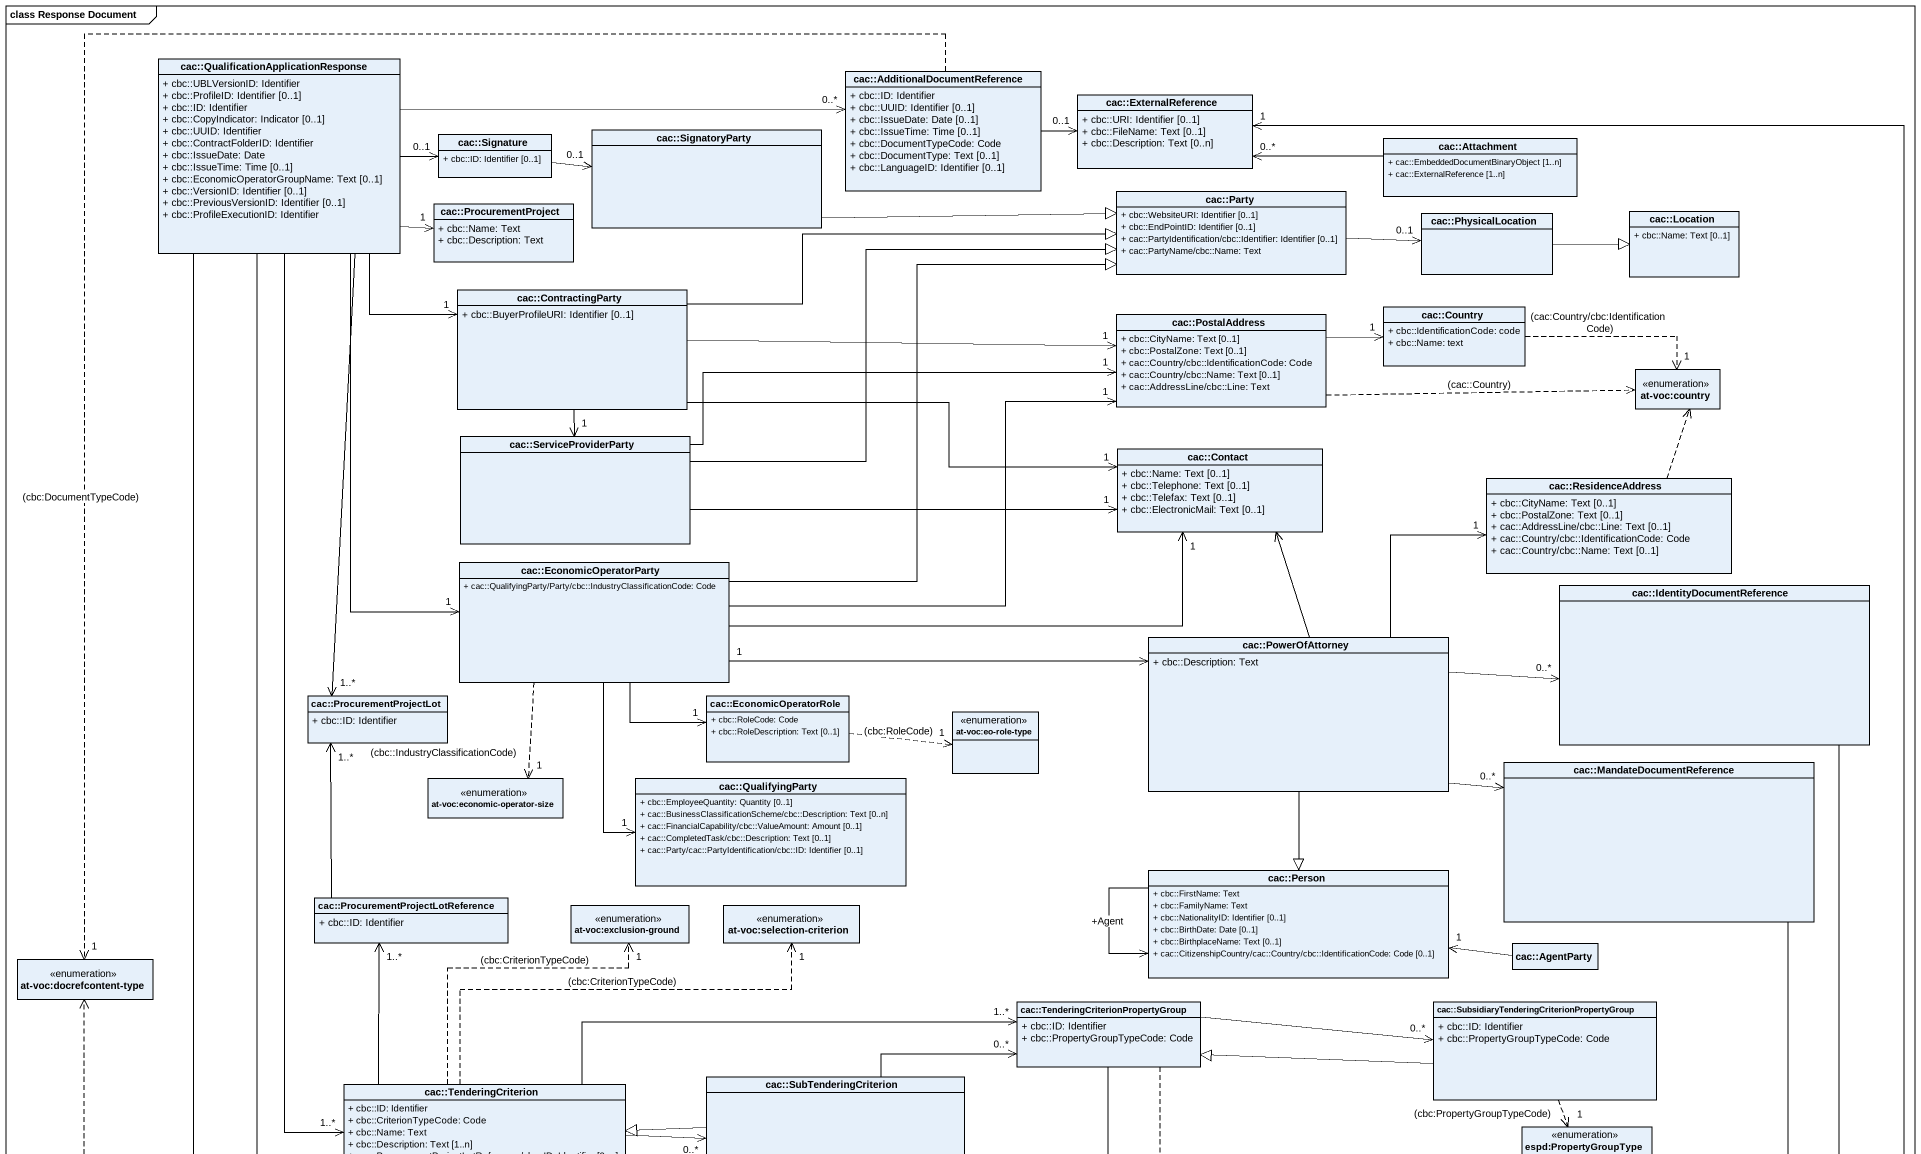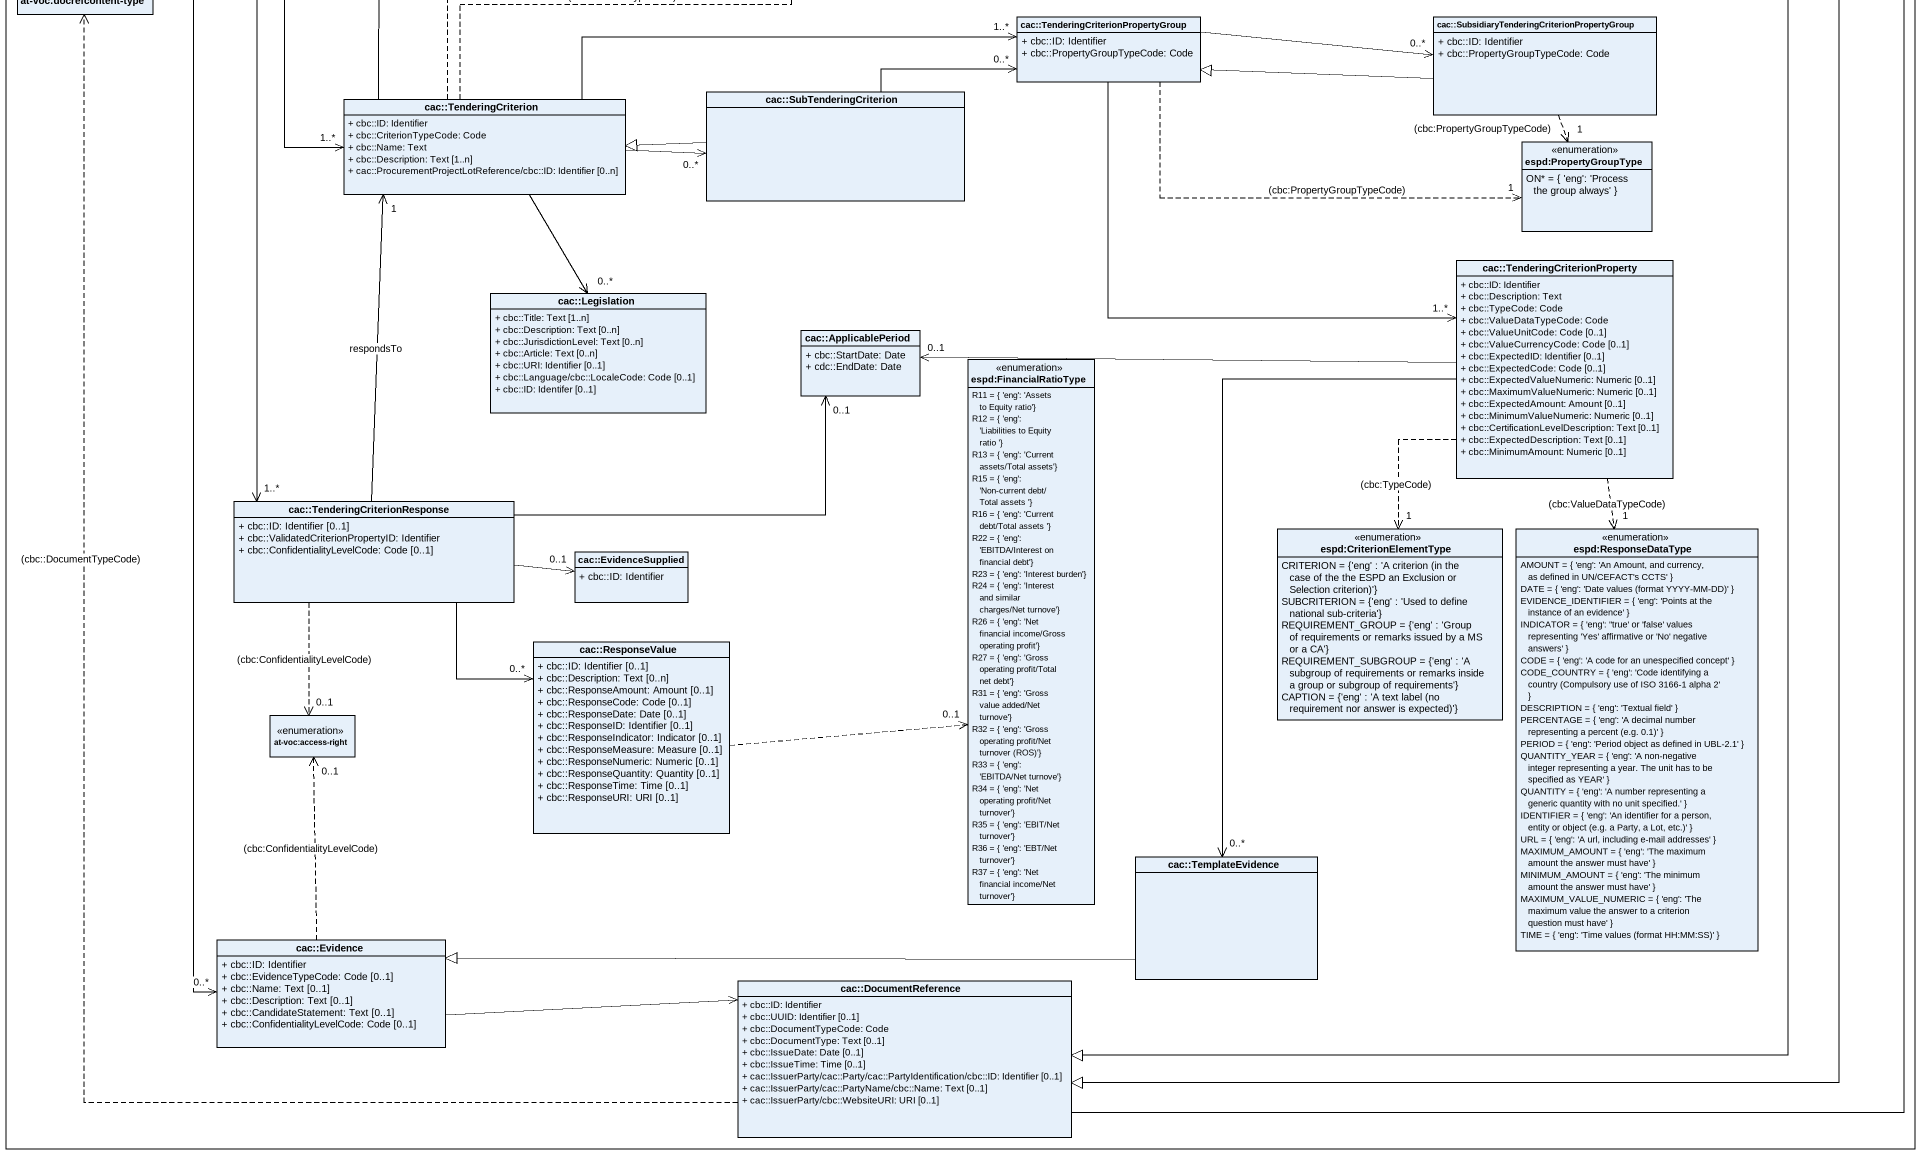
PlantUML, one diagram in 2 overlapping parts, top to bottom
@startuml
mainframe class Response Document
hide circle
hide empty members
skinparam classAttributeIconSize 0
class "cac::QualificationApplicationResponse" as cac_QualificationApplication {
  + cbc::UBLVersionID: Identifier
  + cbc::ProfileID: Identifier [0..1]
  + cbc::ID: Identifier
  + cbc::CopyIndicator: Indicator [0..1]
  + cbc::UUID: Identifier
  + cbc::ContractFolderID: Identifier
  + cbc::IssueDate: Date
  + cbc::IssueTime: Time [0..1]
  + cbc::EconomicOperatorGroupName: Text [0..1]
  + cbc::VersionID: Identifier [0..1]
  + cbc::PreviousVersionID: Identifier [0..1]
  + cbc::ProfileExecutionID: Identifier
}
class "cac::AdditionalDocumentReference" as cac_AdditionalDocumentRefere {
  + cbc::ID: Identifier
  + cbc::UUID: Identifier [0..1]
  + cbc::IssueDate: Date [0..1]
  + cbc::IssueTime: Time [0..1]
  + cbc::DocumentTypeCode: Code
  + cbc::DocumentType: Text [0..1]
  + cbc::LanguageID: Identifier [0..1]
}
class "cac::ExternalReference" as cac_ExternalReference {
  + cbc::URI: Identifier [0..1]
  + cbc::FileName: Text [0..1]
  + cbc::Description: Text [0..n]
}
class "cac::Signature" as cac_Signature {
  + cbc::ID: Identifier [0..1]
}
class "cac::SignatoryParty" as cac_SignatoryParty
class "cac::Attachment" as cac_Attachment {
  + cac::EmbeddedDocumentBinaryObject [1..n]
  + cac::ExternalReference [1..n]
}
class "cac::Party" as cac_Party {
  + cbc::WebsiteURI: Identifier [0..1]
  + cbc::EndPointID: Identifier [0..1]
  + cac::PartyIdentification/cbc::Identifier: Identifier [0..1]
  + cac::PartyName/cbc::Name: Text
}
class "cac::ProcurementProject" as cac_ProcurementProject {
  + cbc::Name: Text
  + cbc::Description: Text
}
class "cac::PhysicalLocation" as cac_PhysicalLocation
class "cac::Location" as cac_Location {
  + cbc::Name: Text [0..1]
}
class "cac::ContractingParty" as cac_ContractingParty {
  + cbc::BuyerProfileURI: Identifier [0..1]
}
class "cac::PostalAddress" as cac_PostalAddress {
  + cbc::CityName: Text [0..1]
  + cbc::PostalZone: Text [0..1]
  + cac::Country/cbc::IdentificationCode: Code
  + cac::Country/cbc::Name: Text [0..1]
  + cac::AddressLine/cbc::Line: Text
}
class "cac::Country" as cac_Country {
  + cbc::IdentificationCode: code
  + cbc::Name: text
}
enum "at-voc:country" as at_voc_country
class "cac::ServiceProviderParty" as cac_ServiceProviderParty
class "cac::Contact" as cac_Contact {
  + cbc::Name: Text [0..1]
  + cbc::Telephone: Text [0..1]
  + cbc::Telefax: Text [0..1]
  + cbc::ElectronicMail: Text [0..1]
}
class "cac::ResidenceAddress" as cac_ResidenceAddress {
  + cbc::CityName: Text [0..1]
  + cbc::PostalZone: Text [0..1]
  + cac::AddressLine/cbc::Line: Text [0..1]
  + cac::Country/cbc::IdentificationCode: Code
  + cac::Country/cbc::Name: Text [0..1]
}
class "cac::EconomicOperatorParty" as cac_EconomicOperatorParty {
  + cac::QualifyingParty/Party/cbc::IndustryClassificationCode: Code
}
class "cac::IdentityDocumentReference" as cac_IdentityDocumentReferenc
class "cac::PowerOfAttorney" as cac_PowerOfAttorney {
  + cbc::Description: Text
}
class "cac::ProcurementProjectLot" as cac_ProcurementProjectLot {
  + cbc::ID: Identifier
}
class "cac::EconomicOperatorRole" as cac_EconomicOperatorRole {
  + cbc::RoleCode: Code
  + cbc::RoleDescription: Text [0..1]
}
enum "at-voc:eo-role-type" as at_voc_eo_role_type
enum "at-voc:economic-operator-size" as at_voc_economic_operator
class "cac::QualifyingParty" as cac_QualifyingParty {
  + cbc::EmployeeQuantity: Quantity [0..1]
  + cac::BusinessClassificationScheme/cbc::Description: Text [0..n]
  + cac::FinancialCapability/cbc::ValueAmount: Amount [0..1]
  + cac::CompletedTask/cbc::Description: Text [0..1]
  + cac::Party/cac::PartyIdentification/cbc::ID: Identifier [0..1]
}
class "cac::MandateDocumentReference" as cac_MandateDocumentReference
class "cac::Person" as cac_Person {
  + cbc::FirstName: Text
  + cbc::FamilyName: Text
  + cbc::NationalityID: Identifier [0..1]
  + cbc::BirthDate: Date [0..1]
  + cbc::BirthplaceName: Text [0..1]
  + cac::CitizenshipCountry/cac::Country/cbc::IdentificationCode: Code [0..1]
}
class "cac::ProcurementProjectLotReference" as cac_ProcurementProjectLotRef {
  + cbc::ID: Identifier
}
enum "at-voc:exclusion-ground" as at_voc_exclusion_ground
enum "at-voc:selection-criterion" as at_voc_selection_criterion
enum "at-voc:docrefcontent-type" as at_voc_docrefcontent_type
class "cac::AgentParty" as cac_AgentParty
class "cac::TenderingCriterionPropertyGroup" as cac_TenderingCriterionProper {
  + cbc::ID: Identifier
  + cbc::PropertyGroupTypeCode: Code
}
class "cac::SubsidiaryTenderingCriterionPropertyGroup" as cac_SubsidiaryTenderingCrite {
  + cbc::ID: Identifier
  + cbc::PropertyGroupTypeCode: Code
}
class "cac::TenderingCriterion" as cac_TenderingCriterion {
  + cbc::ID: Identifier
  + cbc::CriterionTypeCode: Code
  + cbc::Name: Text
  + cbc::Description: Text [1..n]
  + cac::ProcurementProjectLotReference/cbc::ID: Identifier [0..n]
}
class "cac::SubTenderingCriterion" as cac_SubTenderingCriterion
enum "espd:PropertyGroupType" as espd_PropertyGroupType {
  ON* = { 'eng': 'Process the group always' }
}
class "cac::TenderingCriterionProperty" as cac_TenderingCriterionProper_2 {
  + cbc::ID: Identifier
  + cbc::Description: Text
  + cbc::TypeCode: Code
  + cbc::ValueDataTypeCode: Code
  + cbc::ValueUnitCode: Code [0..1]
  + cbc::ValueCurrencyCode: Code [0..1]
  + cbc::ExpectedID: Identifier [0..1]
  + cbc::ExpectedCode: Code [0..1]
  + cbc::ExpectedValueNumeric: Numeric [0..1]
  + cbc::MaximumValueNumeric: Numeric [0..1]
  + cbc::ExpectedAmount: Amount [0..1]
  + cbc::MinimumValueNumeric: Numeric [0..1]
  + cbc::CertificationLevelDescription: Text [0..1]
  + cbc::ExpectedDescription: Text [0..1]
  + cbc::MinimumAmount: Numeric [0..1]
}
class "cac::Legislation" as cac_Legislation {
  + cbc::Title: Text [1..n]
  + cbc::Description: Text [0..n]
  + cbc::JurisdictionLevel: Text [0..n]
  + cbc::Article: Text [0..n]
  + cbc::URI: Identifier [0..1]
  + cbc::Language/cbc::LocaleCode: Code [0..1]
  + cbc::ID: Identifer [0..1]
}
class "cac::ApplicablePeriod" as cac_ApplicablePeriod {
  + cbc::StartDate: Date
  + cdc::EndDate: Date
}
enum "espd:FinancialRatioType" as espd_FinancialRatioType {
  R11 = { 'eng': 'Assets to Equity ratio'}
  R12 = { 'eng': 'Liabilities to Equity ratio '}
  R13 = { 'eng': 'Current assets/Total assets'}
  R15 = { 'eng': 'Non-current debt/ Total assets '}
  R16 = { 'eng': 'Current debt/Total assets '}
  R22 = { 'eng': 'EBITDA/Interest on financial debt'}
  R23 = { 'eng': 'Interest burden'}
  R24 = { 'eng': 'Interest and similar charges/Net turnove'}
  R26 = { 'eng': 'Net financial income/Gross operating profit'}
  R27 = { 'eng': 'Gross operating profit/Total net debt'}
  R31 = { 'eng': 'Gross value added/Net turnove'}
  {field} R32 = { 'eng': 'Gross operating profit/Net turnover (ROS)'}
  R33 = { 'eng': 'EBITDA/Net turnove'}
  R34 = { 'eng': 'Net operating profit/Net turnover'}
  R35 = { 'eng': 'EBIT/Net turnover'}
  R36 = { 'eng': 'EBT/Net turnover'}
  R37 = { 'eng': 'Net financial income/Net turnover'}
}
class "cac::TenderingCriterionResponse" as cac_TenderingCriterionRespon {
  + cbc::ID: Identifier [0..1]
  + cbc::ValidatedCriterionPropertyID: Identifier
  + cbc::ConfidentialityLevelCode: Code [0..1]
}
enum "espd:CriterionElementType" as espd_CriterionElementType {
  {field} CRITERION = {'eng' : 'A criterion (in the case of the the ESPD an Exclusion or Selection criterion)'}
  SUBCRITERION = {'eng' : 'Used to define national sub-criteria'}
  REQUIREMENT_GROUP = {'eng' : 'Group of requirements or remarks issued by a MS or a CA'}
  REQUIREMENT_SUBGROUP = {'eng' : 'A subgroup of requirements or remarks inside a group or subgroup of requirements'}
  {field} CAPTION = {'eng' : 'A text label (no requirement nor answer is expected)'}
}
enum "espd:ResponseDataType" as espd_ResponseDataType {
  AMOUNT = { 'eng': 'An Amount, and currency, as defined in UN/CEFACT's CCTS' }
  {field} DATE = { 'eng': 'Date values (format YYYY-MM-DD)' }
  EVIDENCE_IDENTIFIER = { 'eng': 'Points at the instance of an evidence' }
  INDICATOR = { 'eng': ''true' or 'false' values representing 'Yes' affirmative or 'No' negative answers' }
  CODE = { 'eng': 'A code for an unespecified concept' }
  {field} CODE_COUNTRY = { 'eng': 'Code identifying a country (Compulsory use of ISO 3166-1 alpha 2' }
  DESCRIPTION = { 'eng': 'Textual field' }
  {field} PERCENTAGE = { 'eng': 'A decimal number representing a percent (e.g. 0.1)' }
  PERIOD = { 'eng': 'Period object as defined in UBL-2.1' }
  QUANTITY_YEAR = { 'eng': 'A non-negative integer representing a year. The unit has to be specified as YEAR' }
  QUANTITY = { 'eng': 'A number representing a generic quantity with no unit specified.' }
  {field} IDENTIFIER = { 'eng': 'An identifier for a person, entity or object (e.g. a Party, a Lot, etc.)' }
  URL = { 'eng': 'A url, including e-mail addresses' }
  MAXIMUM_AMOUNT = { 'eng': 'The maximum amount the answer must have' }
  MINIMUM_AMOUNT = { 'eng': 'The minimum amount the answer must have' }
  MAXIMUM_VALUE_NUMERIC = { 'eng': 'The maximum value the answer to a criterion question must have' }
  {field} TIME = { 'eng': 'Time values (format HH:MM:SS)' }
}
class "cac::EvidenceSupplied" as cac_EvidenceSupplied {
  + cbc::ID: Identifier
}
class "cac::ResponseValue" as cac_ResponseValue {
  + cbc::ID: Identifier [0..1]
  + cbc::Description: Text [0..n]
  + cbc::ResponseAmount: Amount [0..1]
  + cbc::ResponseCode: Code [0..1]
  + cbc::ResponseDate: Date [0..1]
  + cbc::ResponseID: Identifier [0..1]
  + cbc::ResponseIndicator: Indicator [0..1]
  + cbc::ResponseMeasure: Measure [0..1]
  + cbc::ResponseNumeric: Numeric [0..1]
  + cbc::ResponseQuantity: Quantity [0..1]
  + cbc::ResponseTime: Time [0..1]
  + cbc::ResponseURI: URI [0..1]
}
enum "at-voc:access-right" as at_voc_access_right
class "cac::TemplateEvidence" as cac_TemplateEvidence
class "cac::Evidence" as cac_Evidence {
  + cbc::ID: Identifier
  + cbc::EvidenceTypeCode: Code [0..1]
  + cbc::Name: Text [0..1]
  + cbc::Description: Text [0..1]
  + cbc::CandidateStatement: Text [0..1]
  + cbc::ConfidentialityLevelCode: Code [0..1]
}
class "cac::DocumentReference" as cac_DocumentReference {
  + cbc::ID: Identifier
  + cbc::UUID: Identifier [0..1]
  + cbc::DocumentTypeCode: Code
  + cbc::DocumentType: Text [0..1]
  + cbc::IssueDate: Date [0..1]
  + cbc::IssueTime: Time [0..1]
  + cac::IssuerParty/cac::Party/cac::PartyIdentification/cbc::ID: Identifier [0..1]
  + cac::IssuerParty/cac::PartyName/cbc::Name: Text [0..1]
  + cac::IssuerParty/cbc::WebsiteURI: URI [0..1]
}
cac_QualificationApplication -right-> "0..*" cac_AdditionalDocumentRefere
cac_QualificationApplication -right-> "0..1" cac_Signature
cac_QualificationApplication -right-> "1" cac_ProcurementProject
cac_QualificationApplication --> "1" cac_ContractingParty
cac_QualificationApplication --> "1" cac_EconomicOperatorParty
cac_QualificationApplication --> "1..*" cac_ProcurementProjectLot
cac_QualificationApplication --> "1..*" cac_TenderingCriterion
cac_QualificationApplication --> "1..*" cac_TenderingCriterionRespon
cac_QualificationApplication --> "0..*" cac_Evidence
cac_AdditionalDocumentRefere -right-> "0..1" cac_ExternalReference
cac_AdditionalDocumentRefere ..> "1" at_voc_docrefcontent_type : (cbc:DocumentTypeCode)
cac_Signature -right-> "0..1" cac_SignatoryParty
cac_SignatoryParty -right-|> cac_Party
cac_Attachment -left-> "0..*" cac_ExternalReference
cac_Party -right-> "0..1" cac_PhysicalLocation
cac_PhysicalLocation -right-|> cac_Location
cac_ContractingParty -right-|> cac_Party
cac_ContractingParty -right-> "1" cac_PostalAddress
cac_ContractingParty --> "1" cac_ServiceProviderParty
cac_ContractingParty -right-> "1" cac_Contact
cac_PostalAddress -right-> "1" cac_Country
cac_PostalAddress .right.> at_voc_country : (cac::Country)
cac_Country .right.> "1" at_voc_country : (cac:Country/cbc:IdentificationCode)
cac_ServiceProviderParty -right-|> cac_Party
cac_ServiceProviderParty -right-> "1" cac_PostalAddress
cac_ServiceProviderParty -right-> "1" cac_Contact
cac_ResidenceAddress .up.> at_voc_country
cac_EconomicOperatorParty -up-|> cac_Party
cac_EconomicOperatorParty -right-> "1" cac_PostalAddress
cac_EconomicOperatorParty -right-> "1" cac_Contact
cac_EconomicOperatorParty -right-> "1" cac_EconomicOperatorRole
cac_EconomicOperatorParty ..> "1" at_voc_economic_operator : (cbc::IndustryClassificationCode)
cac_EconomicOperatorParty --> "1" cac_QualifyingParty
cac_IdentityDocumentReferenc --|> cac_DocumentReference
cac_PowerOfAttorney -up-> cac_Contact
cac_PowerOfAttorney -up-> "1" cac_ResidenceAddress
cac_PowerOfAttorney <-left- "1" cac_EconomicOperatorParty
cac_PowerOfAttorney -right-> "0..*" cac_IdentityDocumentReferenc
cac_PowerOfAttorney -right-> "0..*" cac_MandateDocumentReference
cac_PowerOfAttorney --|> cac_Person
cac_EconomicOperatorRole .right.> "1" at_voc_eo_role_type : (cbc:RoleCode)
cac_MandateDocumentReference --|> cac_DocumentReference
cac_Person --> cac_Person : +Agent
cac_ProcurementProjectLotRef -up-> "1..*" cac_ProcurementProjectLot
cac_AgentParty -left-> "1" cac_Person
cac_TenderingCriterionProper -right-> "0..*" cac_SubsidiaryTenderingCrite
cac_TenderingCriterionProper .right.> "1" espd_PropertyGroupType : (cbc:PropertyGroupTypeCode)
cac_TenderingCriterionProper --> "1..*" cac_TenderingCriterionProper_2
cac_SubsidiaryTenderingCrite -left-|> cac_TenderingCriterionProper
cac_SubsidiaryTenderingCrite ..> "1" espd_PropertyGroupType : (cbc:PropertyGroupTypeCode)
cac_TenderingCriterion -up-> "1..*" cac_ProcurementProjectLotRef
cac_TenderingCriterion .up.> "1" at_voc_exclusion_ground : (cbc:CriterionTypeCode)
cac_TenderingCriterion .up.> "1" at_voc_selection_criterion : (cbc:CriterionTypeCode)
cac_TenderingCriterion -right-> "1..*" cac_TenderingCriterionProper
cac_TenderingCriterion -right-> "0..*" cac_SubTenderingCriterion
cac_TenderingCriterion --> "0..*" cac_Legislation
cac_SubTenderingCriterion -right-> "0..*" cac_TenderingCriterionProper
cac_SubTenderingCriterion -left-|> cac_TenderingCriterion
cac_TenderingCriterionProper_2 -left-> "0..1" cac_ApplicablePeriod
cac_TenderingCriterionProper_2 ..> "1" espd_CriterionElementType : (cbc:TypeCode)
cac_TenderingCriterionProper_2 ..> "1" espd_ResponseDataType : (cbc:ValueDataTypeCode)
cac_TenderingCriterionProper_2 --> "0..*" cac_TemplateEvidence
cac_TenderingCriterionRespon -up-> "1" cac_TenderingCriterion : respondsTo
cac_TenderingCriterionRespon -right-> "0..1" cac_ApplicablePeriod
cac_TenderingCriterionRespon -right-> "0..1" cac_EvidenceSupplied
cac_TenderingCriterionRespon --> "0..*" cac_ResponseValue
cac_TenderingCriterionRespon ..> "0..1" at_voc_access_right : (cbc:ConfidentialityLevelCode)
cac_ResponseValue .right.> "0..1" espd_FinancialRatioType
cac_TemplateEvidence -left-|> cac_Evidence
cac_Evidence .up.> "0..1" at_voc_access_right : (cbc:ConfidentialityLevelCode)
cac_Evidence -right-> cac_DocumentReference
cac_DocumentReference -up-> "1" cac_ExternalReference
cac_DocumentReference .up.> at_voc_docrefcontent_type : (cbc::DocumentTypeCode)
@enduml
